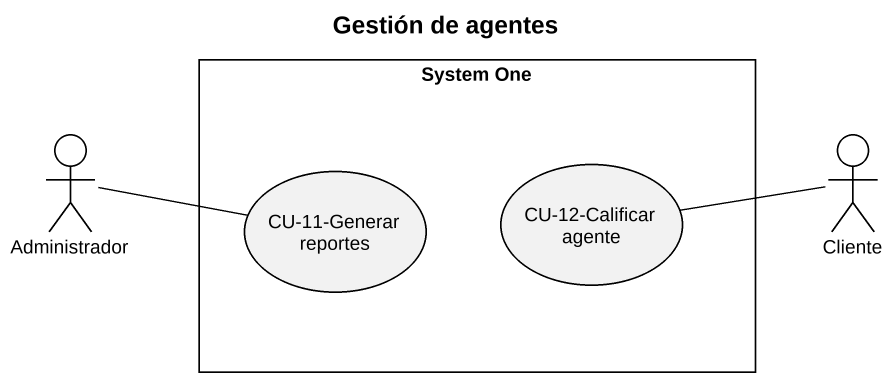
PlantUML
@startuml
title Gestión de agentes
rectangle "System One" as System_One {
  usecase "CU-11-Generar reportes" as CU_11_Generar_reportes
  usecase "CU-12-Calificar agente" as CU_12_Calificar_agente
}
actor Administrador
actor Cliente
Administrador -right- CU_11_Generar_reportes
Cliente -left- CU_12_Calificar_agente
@enduml
